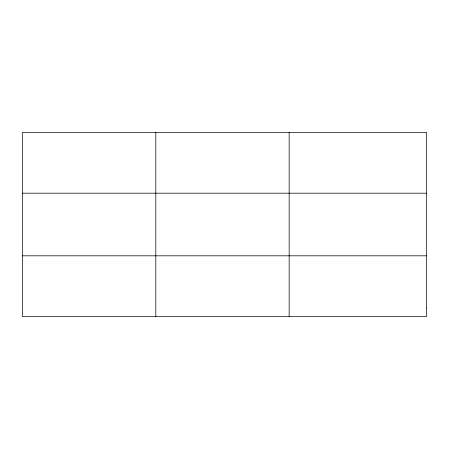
<?xml version="1.0" encoding="UTF-8"?>
<svg xmlns="http://www.w3.org/2000/svg" width="449" height="449" viewBox="0 0 449 449"><rect width="100%" height="100%" fill="white"/><g stroke="black" fill="none" stroke-linecap="round" stroke-linejoin="round"><path stroke-width="0.67" d="M155.803 132.404L155.803 316.596M289.156 132.404L289.156 316.596M22.45 193.188L426.55 193.188M22.45 255.812L426.55 255.812M426.55 307.907L426.55 316.596L22.45 316.596L22.45 132.404L426.55 132.404L426.55 307.907"/></g></svg>
